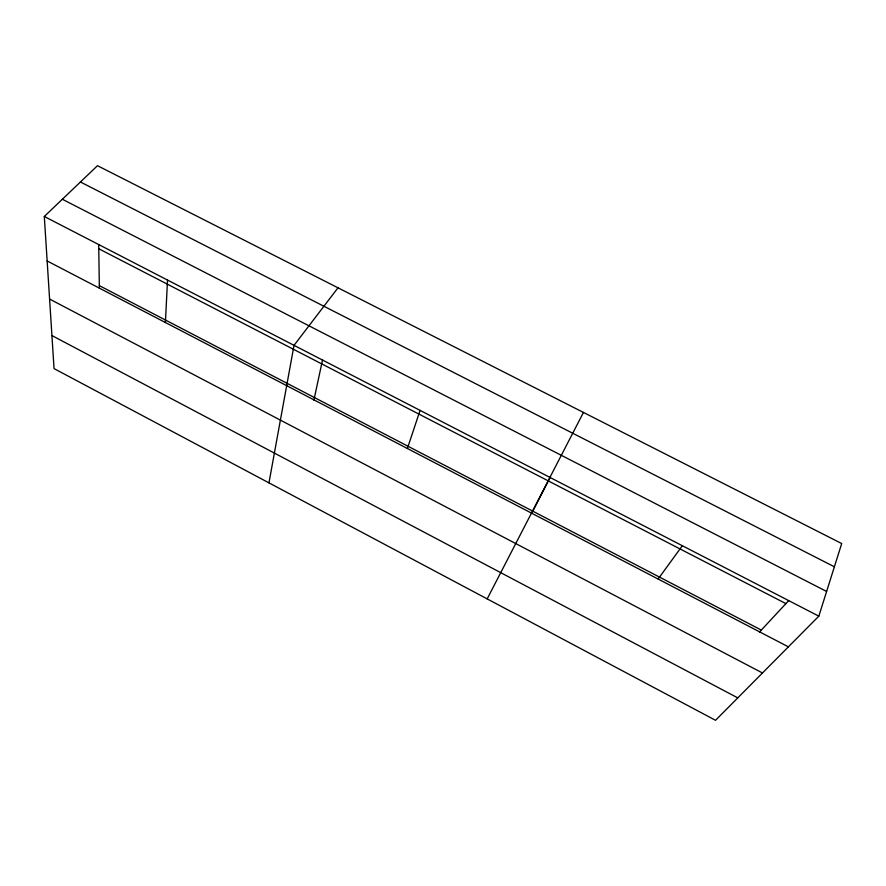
<?xml version="1.0" encoding="UTF-8"?>
<svg xmlns="http://www.w3.org/2000/svg" width="886" height="886" viewBox="0 0 886 886"><rect width="100%" height="100%" fill="white"/><g stroke="black" fill="none" stroke-linecap="round" stroke-linejoin="round"><path stroke-width="1.33" d="M165.405 322.526L167.52 280.076M268.956 482.87L294.03 345.352L337.998 287.806M313.888 400.206L322.548 359.816M818.83 616.158L841.7 543.55L97.493 165.693L44.3 216.483L54.046 368.598L715.534 720.307L818.83 616.158L44.3 216.483M407.394 448.493L420.075 410.395M487.178 598.892L583.464 412.433M531.611 513.559L550.217 477.277M658.121 579.034L682.342 545.732M759.479 632.061L788.662 600.653M80.427 181.984L834.379 566.785M62.352 199.25L826.605 591.46M98.767 248.744L785.904 603.621M99.332 285.624L761.318 630.079M47.146 260.96L788.385 646.846M49.594 299.058L762.469 672.983M51.931 335.572L737.772 697.88M98.7 244.625L99.376 288.293"/></g></svg>
